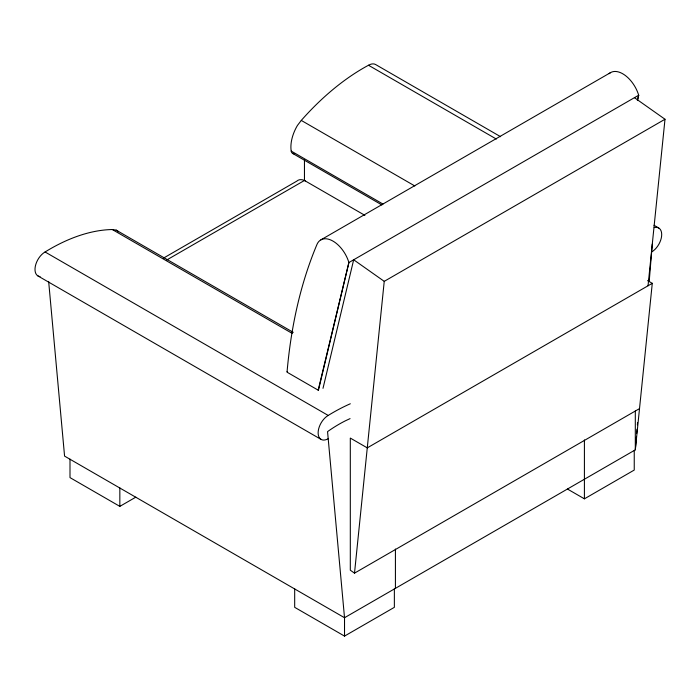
<?xml version="1.0" encoding="UTF-8"?>
<svg xmlns="http://www.w3.org/2000/svg" width="700" height="700" viewBox="0 0 700 700"><rect width="100%" height="100%" fill="white"/><g stroke="black" fill="none" stroke-linecap="round" stroke-linejoin="round"><path stroke-width="1.05" d="M636.387 436.809L635.311 449.855L344.523 617.733L64.575 456.111L48.65 281.418M636.65 433.545L637.009 429.196M637.367 424.848L637.551 422.669M649.206 281.33L652.278 244.142M647.561 280.604L652.278 283.325L367.273 447.869L350.306 438.078L350.306 570.185L354.506 573.151L384.239 281.348L665 119.245L634.436 97.676M648.034 285.775L665 119.245M652.278 283.325L635.311 449.855L635.311 411.031M322.998 388.351L353.675 259.779L384.239 281.348M318.176 390.162L348.898 262.535L638.68 95.226A24.369 14.07 60 0 0 609.114 73.684M500.614 136.71L375.62 64.54A14.245 8.225 -60 0 0 368.498 65.249A202.597 116.97 -60 0 0 301.28 120.418L297.395 125.501A30.398 17.552 -60 0 0 291.209 151.086A7.228 4.174 -60 0 0 293.939 153.773M163.564 258.064L296.8 181.143A16.1 9.292 60 0 1 304.456 180.469L305.279 180.95M166.504 260.12L304.456 180.469L364.901 215.364M320.828 239.89L610.601 72.59M70 459.104L70 477.61L119.84 506.38L135.826 497.149M354.506 573.151L639.511 408.608M294.683 588.822L294.683 607.329L344.523 636.099L394.363 607.329L394.363 588.822M567.446 489.037L584.413 498.829L634.244 470.059L634.244 450.468M350.07 418.618L345.398 420.805A140.464 81.095 -60 0 0 327.556 431.62L344.523 617.733M40.04 276.588A14.245 8.225 -60 0 1 35.341 266.219A14.245 8.225 -60 0 1 45.071 251.974A202.597 116.97 -60 0 1 112.297 229.53L116.183 230.125L293.256 332.36M654.019 225.269L658.753 228.007M368.498 65.249L496.335 139.055M301.28 120.418L414.829 185.972M291.209 151.086L382.988 204.076M292.95 153.589L381.894 204.942M112.297 229.53L292.206 333.401M45.071 251.974L328.204 415.441A202.597 116.97 -60 0 1 350.324 403.769M37.949 275.949L321.081 439.408M584.413 439.933L584.413 498.829M395.421 549.045L395.421 588.35M344.523 616.508L344.523 636.099M304.456 160.02L304.456 180.469M119.84 487.883L119.84 506.38M654.238 227.605A14.245 8.225 -60 0 1 661.614 236.093A14.245 8.225 -60 0 1 651.63 251.974M116.183 230.125A30.398 17.552 -60 0 1 118.466 231.822M328.204 438.707A14.245 8.225 -60 0 1 318.132 432.889A14.245 8.225 -60 0 1 328.204 415.441M287.079 371.665L287.044 372.19L318.421 390.303L348.898 262.535A24.369 14.07 60 0 0 332.99 241.106A24.369 14.07 60 0 0 317.091 244.169A658.446 380.152 60 0 0 287.079 371.665M638.68 95.226L637.411 100.529L638.68 95.226"/></g></svg>
